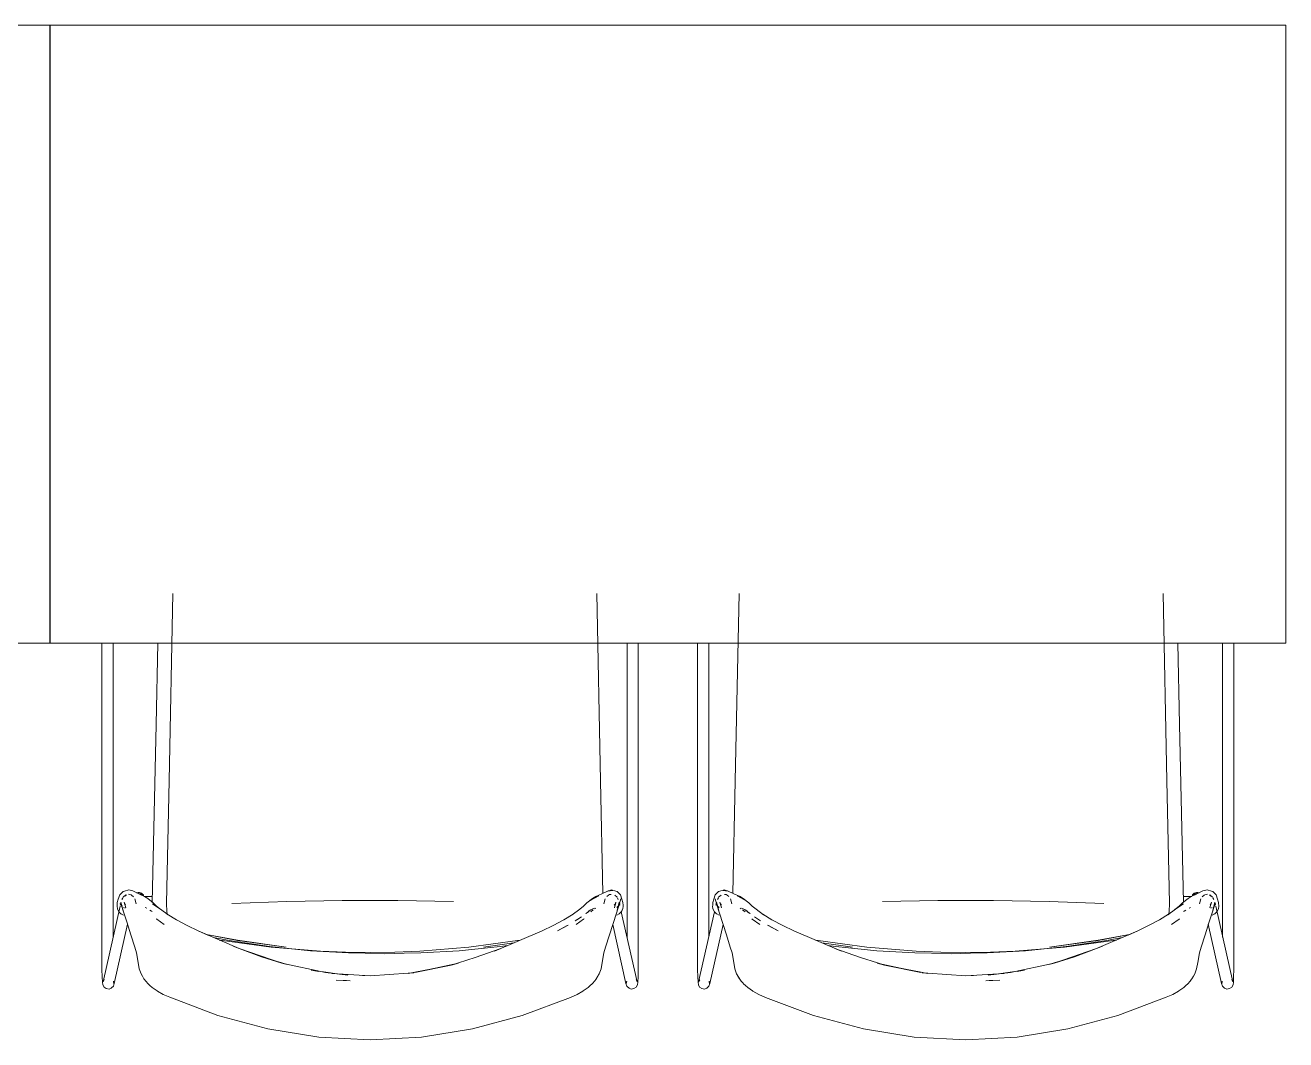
# Model space of a CAD drawing. Header units: millimetres. Extents: x 155927 to 326028, y -36033 to 97293.
# Drawn here: x 207178 to 208402, y 23346 to 24331 of the extents above; entities that cross this region are included whole.
import ezdxf

# ---------------------------------------------------------------- set-up
doc = ezdxf.new("R2010")
doc.units = ezdxf.units.MM
doc.header["$MEASUREMENT"] = 0
doc.layers.add('G-IMPT', color=8, linetype='CONTINUOUS', lineweight=9)
doc.layers.add('I-FURN', color=8, linetype='CONTINUOUS', lineweight=9)

msp = doc.modelspace()

# ---------------------------------------------------------------- linework, layer by layer
at = {"layer": 'G-IMPT'}
for p, q in [((207321, 23779.6), (207317.3, 23597.6)), ((207736.2, 23597.6), (207732.6, 23779.4)), ((207867.2, 23597.6), (207870.9, 23779.4)), ((208282.5, 23779.6), (208286.1, 23597.6)), ((207252.2, 23731.2), (207252.2, 23420.7)), ((207263, 23731.2), (207263, 23445.8)), ((207306.5, 23731.2), (207304.8, 23652.2)), ((207762.1, 23445.8), (207762.1, 23731.2)), ((207773, 23731.2), (207773, 23420.7)), ((207830.5, 23731.2), (207830.5, 23420.7)), ((207841.4, 23445.8), (207841.4, 23731.2)), ((208297, 23731.2), (208298.6, 23652.2)), ((208340.4, 23731.2), (208340.4, 23445.8)), ((208351.3, 23731.2), (208351.3, 23420.7)), ((207301, 23479.3), (207304.8, 23652.2)), ((208302.5, 23479.3), (208298.6, 23652.2)), ((207314.7, 23478.8), (207317.3, 23597.6)), ((207738.7, 23488.2), (207736.2, 23597.6)), ((207864.8, 23488.2), (207867.2, 23597.6)), ((208288.8, 23478.8), (208286.1, 23597.6)), ((207272.6, 23490), (207273.9, 23490.5)), ((207273.9, 23490.5), (207278.1, 23491.7)), ((207282.2, 23490.8), (207278.1, 23491.7)), ((207282.2, 23490.8), (207290.6, 23486.4)), ((207743.7, 23490.7), (207737.7, 23487.7)), ((207747, 23491.7), (207743.3, 23490.4)), ((207748.4, 23491.2), (207743.3, 23490.4)), ((207748.4, 23491.2), (207743.7, 23490.7)), ((207747, 23491.7), (207751.2, 23490.5)), ((207751.2, 23490.5), (207752.5, 23490)), ((207852.3, 23490.5), (207850.9, 23490)), ((207856.5, 23491.7), (207852.3, 23490.5)), ((207855.1, 23491.2), (207860.1, 23490.4)), ((207855.1, 23491.2), (207859.7, 23490.7)), ((207856.5, 23491.7), (207860.1, 23490.4)), ((207859.7, 23490.7), (207865.7, 23487.7)), ((208321.3, 23490.8), (208312.8, 23486.4)), ((208321.3, 23490.8), (208325.3, 23491.7)), ((208329.5, 23490.5), (208325.3, 23491.7)), ((208330.9, 23490), (208329.5, 23490.5)), ((207267, 23479.4), (207266.8, 23475.4)), ((207267, 23479.4), (207268, 23482.7)), ((207269.4, 23486.9), (207268, 23482.7)), ((207269.4, 23486.9), (207272.6, 23490)), ((207270.4, 23478.7), (207270, 23476.7)), ((207271.5, 23475.1), (207270, 23478.3)), ((207271.3, 23476.2), (207270, 23478.3)), ((207272.4, 23472.2), (207270.6, 23479.7)), ((207270.6, 23479.7), (207272.6, 23471.6)), ((207271.6, 23482.2), (207272.4, 23483.9)), ((207272, 23482.7), (207272.4, 23483.9)), ((207275.4, 23486.7), (207272.7, 23484.5)), ((207273.8, 23479.7), (207274.8, 23477.6)), ((207273.8, 23479.7), (207275.4, 23474.1)), ((207275.1, 23477.3), (207274, 23478.4)), ((207274, 23478.4), (207274.8, 23477.6)), ((207274.3, 23485.7), (207275.9, 23486.9)), ((207274.3, 23485.7), (207274.9, 23486.1)), ((207275.9, 23486.9), (207274.9, 23486.1)), ((207277.9, 23487.4), (207278.5, 23487.3)), ((207280.4, 23486.9), (207278.5, 23487.3)), ((207281, 23486.6), (207280.4, 23486.9)), ((207281, 23486.6), (207282.8, 23484.9)), ((207284.2, 23483), (207285.5, 23478.2)), ((207293.5, 23485.2), (207288.6, 23487.4)), ((207288.6, 23487.4), (207290.6, 23486.4)), ((207301.2, 23485.7), (207293.1, 23485.4)), ((207293.5, 23485.2), (207296.6, 23483.3)), ((207293.8, 23485), (207300.1, 23485.3)), ((207293.8, 23485), (207301.2, 23485.3)), ((207296.6, 23483.3), (207302, 23479)), ((207305.2, 23476), (207302, 23479)), ((207315.1, 23470.4), (207314.7, 23478.8)), ((207378.4, 23478.3), (207431.6, 23480.4)), ((207485.5, 23481.4), (207431.6, 23480.4)), ((207485.5, 23481.4), (207539.6, 23481.4)), ((207593.5, 23480.4), (207539.6, 23481.4)), ((207723.1, 23479), (207719.9, 23476)), ((207728.6, 23483.3), (207723.1, 23479)), ((207726.2, 23481.2), (207734.5, 23486)), ((207729.8, 23483.5), (207726.2, 23481.2)), ((207731.7, 23485.2), (207728.6, 23483.3)), ((207729.8, 23483.5), (207734.5, 23486)), ((207731.7, 23485.2), (207737.7, 23487.7)), ((207740.9, 23483.1), (207739.6, 23478.2)), ((207744.1, 23486.6), (207742.5, 23485.1)), ((207744.1, 23486.6), (207745.1, 23487.1)), ((207746.7, 23487.3), (207745.1, 23487.1)), ((207751.1, 23478.4), (207749.6, 23476.9)), ((207751.3, 23479.6), (207749.8, 23474.1)), ((207751.3, 23479.6), (207750.1, 23477.2)), ((207751.1, 23478.4), (207750.1, 23477.2)), ((207750.2, 23486.5), (207752.5, 23484.5)), ((207754.5, 23479.7), (207752.4, 23471.6)), ((207752.5, 23490), (207755.8, 23486.9)), ((207753.2, 23482.7), (207752.7, 23483.9)), ((207752.7, 23483.9), (207753.5, 23482.3)), ((207754.5, 23479.7), (207752.8, 23472.8)), ((207756, 23483), (207753.6, 23475.1)), ((207755.1, 23478.3), (207753.6, 23475.1)), ((207755.1, 23478.3), (207753.8, 23476.2)), ((207756, 23483), (207754.3, 23477.4)), ((207755.1, 23476.7), (207754.7, 23478.6)), ((207757.1, 23482.7), (207755.8, 23486.9)), ((207757.1, 23482.7), (207758.1, 23479.4)), ((207758.1, 23479.4), (207758.3, 23476.7)), ((207845.3, 23479.4), (207845.2, 23476.7)), ((207846.3, 23482.7), (207845.3, 23479.4)), ((207846.3, 23482.7), (207847.7, 23486.9)), ((207847.5, 23483), (207849.1, 23477.4)), ((207847.5, 23483), (207849.9, 23475.1)), ((207850.9, 23490), (207847.7, 23486.9)), ((207848.3, 23476.7), (207848.8, 23478.6)), ((207848.4, 23478.3), (207849.7, 23476.2)), ((207848.4, 23478.3), (207849.9, 23475.1)), ((207849, 23479.7), (207851, 23471.6)), ((207849, 23479.7), (207850.7, 23472.8)), ((207850.8, 23483.9), (207850, 23482.3)), ((207850.3, 23482.7), (207850.8, 23483.9)), ((207853.3, 23486.5), (207851, 23484.5)), ((207852.2, 23479.6), (207853.4, 23477.2)), ((207852.2, 23479.6), (207853.7, 23474.1)), ((207852.4, 23478.4), (207853.4, 23477.2)), ((207852.4, 23478.4), (207853.8, 23476.9)), ((207856.8, 23487.3), (207858.4, 23487.1)), ((207859.3, 23486.6), (207858.4, 23487.1)), ((207859.3, 23486.6), (207861, 23485.1)), ((207862.5, 23483.1), (207863.9, 23478.2)), ((207871.8, 23485.2), (207865.7, 23487.7)), ((207873.6, 23483.5), (207869, 23486)), ((207877.3, 23481.2), (207869, 23486)), ((207871.8, 23485.2), (207874.9, 23483.3)), ((207873.6, 23483.5), (207877.3, 23481.2)), ((207874.9, 23483.3), (207880.3, 23479)), ((207880.3, 23479), (207883.5, 23476)), ((208010, 23480.4), (208063.9, 23481.4)), ((208117.9, 23481.4), (208063.9, 23481.4)), ((208117.9, 23481.4), (208171.8, 23480.4)), ((208225.1, 23478.3), (208171.8, 23480.4)), ((208288.4, 23470.4), (208288.8, 23478.8)), ((208298.3, 23476), (208301.5, 23479)), ((208306.9, 23483.3), (208301.5, 23479)), ((208302.3, 23485.7), (208310.4, 23485.4)), ((208309.6, 23485), (208302.3, 23485.3)), ((208309.6, 23485), (208303.4, 23485.3)), ((208310, 23485.2), (208306.9, 23483.3)), ((208310, 23485.2), (208314.8, 23487.4)), ((208314.8, 23487.4), (208312.8, 23486.4)), ((208319.2, 23483), (208317.9, 23478.2)), ((208322.5, 23486.6), (208320.6, 23484.9)), ((208322.5, 23486.6), (208323, 23486.9)), ((208323, 23486.9), (208325, 23487.3)), ((208325.6, 23487.4), (208325, 23487.3)), ((208329.1, 23485.7), (208327.5, 23486.9)), ((208327.5, 23486.9), (208328.6, 23486.1)), ((208328.1, 23486.7), (208330.7, 23484.5)), ((208329.7, 23479.7), (208328.1, 23474.1)), ((208328.4, 23477.3), (208329.4, 23478.4)), ((208329.1, 23485.7), (208328.6, 23486.1)), ((208329.7, 23479.7), (208328.7, 23477.6)), ((208329.4, 23478.4), (208328.7, 23477.6)), ((208332.8, 23479.7), (208330.8, 23471.6)), ((208334.1, 23486.9), (208330.9, 23490)), ((208331.5, 23482.7), (208331, 23483.9)), ((208331.8, 23482.2), (208331, 23483.9)), ((208331.1, 23472.2), (208332.8, 23479.7)), ((208331.9, 23475.1), (208333.4, 23478.3)), ((208332.1, 23476.2), (208333.4, 23478.3)), ((208333, 23478.7), (208333.5, 23476.7)), ((208334.1, 23486.9), (208335.5, 23482.7)), ((208336.5, 23479.4), (208335.5, 23482.7)), ((208336.5, 23479.4), (208336.7, 23475.4)), ((207269.8, 23475.9), (207253.2, 23402.3)), ((207267.1, 23473.7), (207266.8, 23475.4)), ((207267.1, 23473.7), (207267.1, 23473.4)), ((207267.1, 23473.4), (207268.5, 23470.5)), ((207268.7, 23470.3), (207268.5, 23470.5)), ((207268.7, 23470.3), (207270.6, 23468.4)), ((207273.1, 23467.2), (207270.6, 23468.4)), ((207270.8, 23468.3), (207270.6, 23468.4)), ((207273.2, 23467.2), (207270.6, 23468.4)), ((207271.5, 23475.1), (207270.8, 23477.4)), ((207270.8, 23477.4), (207272.6, 23471.6)), ((207270.8, 23468.3), (207273.2, 23467.2)), ((207271.3, 23476.2), (207271.7, 23475.9)), ((207272.4, 23472.2), (207276.2, 23460.5)), ((207273.1, 23467.2), (207273.2, 23467.2)), ((207274.6, 23473.8), (207273.2, 23474.6)), ((207275.1, 23477.3), (207274.4, 23477.9)), ((207295.6, 23473.8), (207294.2, 23474.4)), ((207298.8, 23472.1), (207300.4, 23471)), ((207301, 23470.7), (207300.4, 23471)), ((207301.2, 23478.1), (207308.9, 23473)), ((207301.2, 23478.1), (207309.4, 23472.5)), ((207305.2, 23476), (207309.4, 23472.5)), ((207308.9, 23473), (207316.3, 23467.6)), ((207315.8, 23467.5), (207315.1, 23470.4)), ((207324.5, 23462.7), (207315.5, 23468.1)), ((207316.3, 23467.6), (207315.5, 23468.1)), ((207709.6, 23468.1), (207700.6, 23462.7)), ((207716.2, 23473), (207708.8, 23467.6)), ((207709.6, 23468.1), (207708.8, 23467.6)), ((207716.2, 23473), (207719.9, 23476)), ((207725.1, 23470.8), (207722, 23468.7)), ((207722.6, 23469.1), (207722, 23468.7)), ((207722.6, 23469.1), (207725.1, 23470.8)), ((207726.9, 23472.4), (207724.2, 23470.7)), ((207724.7, 23471), (207724.2, 23470.7)), ((207726.9, 23472.4), (207724.7, 23471)), ((207730.1, 23474), (207726.3, 23472.1)), ((207726.9, 23472.4), (207726.3, 23472.1)), ((207729.2, 23472.3), (207726.8, 23470.2)), ((207726.9, 23472.4), (207730.1, 23474)), ((207730.4, 23473.2), (207731.6, 23473.9)), ((207745, 23448), (207751.8, 23469.1)), ((207749.6, 23476.9), (207750.7, 23477.8)), ((207754.3, 23477.4), (207751.8, 23469.1)), ((207753.8, 23476.2), (207752, 23474.6)), ((207752.1, 23467.2), (207752, 23467.2)), ((207752.1, 23467.2), (207754.3, 23468.3)), ((207752.4, 23471.6), (207752.8, 23472.8)), ((207754.3, 23468.3), (207754.5, 23468.4)), ((207756.6, 23470.5), (207754.5, 23468.4)), ((207754.8, 23468.7), (207756.6, 23470.5)), ((207754.8, 23468.7), (207756.4, 23470.3)), ((207758.1, 23473.7), (207756.4, 23470.3)), ((207756.4, 23470.3), (207758, 23473.4)), ((207756.4, 23470.3), (207756.6, 23470.5)), ((207771.9, 23402.3), (207756.5, 23470.5)), ((207758.1, 23473.7), (207756.6, 23470.5)), ((207758.1, 23473.7), (207758, 23473.4)), ((207758.1, 23473.7), (207758.4, 23475.4)), ((207758.3, 23476.7), (207758.4, 23475.4)), ((207831.6, 23402.3), (207846.9, 23470.5)), ((207845.2, 23476.7), (207845.1, 23475.4)), ((207845.4, 23473.7), (207845.1, 23475.4)), ((207845.4, 23473.7), (207847.1, 23470.3)), ((207845.4, 23473.7), (207845.5, 23473.4)), ((207845.4, 23473.7), (207846.9, 23470.5)), ((207847.1, 23470.3), (207845.5, 23473.4)), ((207848.7, 23468.7), (207846.9, 23470.5)), ((207847.1, 23470.3), (207846.9, 23470.5)), ((207846.9, 23470.5), (207849, 23468.4)), ((207848.7, 23468.7), (207847.1, 23470.3)), ((207849.2, 23468.3), (207849, 23468.4)), ((207849.1, 23477.4), (207851.7, 23469.1)), ((207851.4, 23467.2), (207849.2, 23468.3)), ((207849.7, 23476.2), (207851.5, 23474.6)), ((207851, 23471.6), (207850.7, 23472.8)), ((207851.4, 23467.2), (207851.5, 23467.2)), ((207858.5, 23448), (207851.7, 23469.1)), ((207853.8, 23476.9), (207852.8, 23477.8)), ((207873, 23473.2), (207871.8, 23473.9)), ((207876.6, 23472.4), (207873.4, 23474)), ((207873.4, 23474), (207877.1, 23472.1)), ((207874.2, 23472.3), (207876.6, 23470.2)), ((207876.6, 23472.4), (207877.1, 23472.1)), ((207876.6, 23472.4), (207878.7, 23471)), ((207876.6, 23472.4), (207879.3, 23470.7)), ((207880.9, 23469.1), (207878.4, 23470.8)), ((207878.4, 23470.8), (207881.5, 23468.7)), ((207878.7, 23471), (207879.3, 23470.7)), ((207880.9, 23469.1), (207881.5, 23468.7)), ((207887.3, 23473), (207883.5, 23476)), ((207887.3, 23473), (207894.6, 23467.6)), ((207893.9, 23468.1), (207894.6, 23467.6)), ((207893.9, 23468.1), (207902.8, 23462.7)), ((208279, 23462.7), (208287.9, 23468.1)), ((208294.5, 23473), (208287.2, 23467.6)), ((208287.2, 23467.6), (208287.9, 23468.1)), ((208287.7, 23467.5), (208288.4, 23470.4)), ((208302.3, 23478.1), (208294, 23472.5)), ((208298.3, 23476), (208294, 23472.5)), ((208302.3, 23478.1), (208294.5, 23473)), ((208302.5, 23470.7), (208303.1, 23471)), ((208304.7, 23472.1), (208303.1, 23471)), ((208307.9, 23473.8), (208309.3, 23474.4)), ((208331.1, 23472.2), (208327.2, 23460.5)), ((208328.4, 23477.3), (208329.1, 23477.9)), ((208328.9, 23473.8), (208330.3, 23474.6)), ((208330.3, 23467.2), (208332.8, 23468.4)), ((208332.6, 23468.3), (208330.3, 23467.2)), ((208330.4, 23467.2), (208330.3, 23467.2)), ((208330.4, 23467.2), (208332.8, 23468.4)), ((208332.7, 23477.4), (208330.8, 23471.6)), ((208332.1, 23476.2), (208331.8, 23475.9)), ((208331.9, 23475.1), (208332.7, 23477.4)), ((208332.6, 23468.3), (208332.8, 23468.4)), ((208334.7, 23470.3), (208332.8, 23468.4)), ((208333.7, 23475.9), (208350.2, 23402.3)), ((208334.7, 23470.3), (208334.9, 23470.5)), ((208336.3, 23473.4), (208334.9, 23470.5)), ((208336.4, 23473.7), (208336.3, 23473.4)), ((208336.4, 23473.7), (208336.7, 23475.4)), ((207264.1, 23400.7), (207277, 23458.3)), ((207276.2, 23460.5), (207280.1, 23448)), ((207304.9, 23463.7), (207305.4, 23463.3)), ((207305.4, 23463.3), (207312.7, 23458)), ((207334.9, 23457.2), (207324.5, 23462.7)), ((207334.9, 23457.2), (207345.5, 23452)), ((207679.6, 23452), (207690.2, 23457.2)), ((207690.2, 23457.2), (207700.6, 23462.7)), ((207705, 23457.5), (207694.6, 23452)), ((207694.6, 23452), (207704, 23457)), ((207705, 23457.5), (207704, 23457)), ((207717.8, 23465.5), (207711.8, 23461.5)), ((207711.8, 23461.5), (207713.8, 23462.8)), ((207712.5, 23458), (207719.8, 23463.3)), ((207717.8, 23465.5), (207713.8, 23462.8)), ((207720.3, 23463.7), (207719.8, 23463.3)), ((207748.2, 23458.1), (207761, 23400.7)), ((207855.3, 23458.1), (207842.4, 23400.7)), ((207883.2, 23463.7), (207883.7, 23463.3)), ((207891, 23458), (207883.7, 23463.3)), ((207885.7, 23465.5), (207891.6, 23461.5)), ((207885.7, 23465.5), (207889.7, 23462.8)), ((207891.6, 23461.5), (207889.7, 23462.8)), ((207898.5, 23457.5), (207908.9, 23452)), ((207898.5, 23457.5), (207899.4, 23457)), ((207908.9, 23452), (207899.4, 23457)), ((207913.3, 23457.2), (207902.8, 23462.7)), ((207923.9, 23452), (207913.3, 23457.2)), ((208268.5, 23457.2), (208257.9, 23452)), ((208268.5, 23457.2), (208279, 23462.7)), ((208298.1, 23463.3), (208290.8, 23458)), ((208298.6, 23463.7), (208298.1, 23463.3)), ((208327.2, 23460.5), (208323.3, 23448)), ((208339.4, 23400.7), (208326.5, 23458.3)), ((207280.1, 23448), (207284, 23436)), ((207354.9, 23447.8), (207345.5, 23452)), ((207354.9, 23447.8), (207345.5, 23451.9)), ((207385.5, 23434.7), (207345.5, 23451.9)), ((207383.9, 23442.6), (207353.6, 23448.4)), ((207353.6, 23448.4), (207383.7, 23442.7)), ((207375.7, 23442.5), (207360.6, 23445.4)), ((207369.3, 23442.4), (207366.1, 23443)), ((207416.6, 23436), (207369.3, 23442.4)), ((207375.7, 23442.5), (207414.8, 23436.6)), ((207431, 23436.2), (207383.7, 23442.7)), ((207383.9, 23442.6), (207431, 23436.2)), ((207608.5, 23436), (207655.8, 23442.4)), ((207679.6, 23452), (207633.2, 23432.1)), ((207655.8, 23442.4), (207658.4, 23442.9)), ((207741.2, 23436), (207745, 23448)), ((207862.3, 23436), (207858.5, 23448)), ((207923.9, 23452), (207970.3, 23432.1)), ((207947.7, 23442.4), (207945, 23442.9)), ((207995, 23436), (207947.7, 23442.4)), ((208172.4, 23436.2), (208219.7, 23442.7)), ((208219.6, 23442.6), (208172.4, 23436.2)), ((208186.8, 23436), (208234.1, 23442.4)), ((208227.8, 23442.5), (208188.6, 23436.6)), ((208218, 23434.7), (208258, 23451.9)), ((208219.6, 23442.6), (208249.9, 23448.4)), ((208249.9, 23448.4), (208219.7, 23442.7)), ((208227.8, 23442.5), (208242.9, 23445.4)), ((208234.1, 23442.4), (208237.3, 23443)), ((208248.6, 23447.8), (208257.9, 23452)), ((208248.6, 23447.8), (208258, 23451.9)), ((208323.3, 23448), (208319.5, 23436)), ((207285.7, 23430.4), (207284, 23436)), ((207287.3, 23421.2), (207285.7, 23430.4)), ((207379.7, 23436.9), (207385.5, 23434.7)), ((207379.7, 23436.9), (207385.5, 23434.7)), ((207385.5, 23434.7), (207426.7, 23420.6)), ((207385.5, 23434.7), (207407, 23426.7)), ((207385.5, 23434.7), (207407, 23426.7)), ((207414.8, 23436.6), (207454.6, 23432.5)), ((207464.4, 23432.2), (207416.6, 23436)), ((207454.6, 23432.5), (207491.7, 23430.4)), ((207464.4, 23432.2), (207488.5, 23431.2)), ((207488.5, 23431.2), (207512.6, 23430.9)), ((207491.7, 23430.4), (207507.9, 23430.1)), ((207507.9, 23430.1), (207526.8, 23429.7)), ((207512.6, 23430.9), (207536.6, 23431.3)), ((207545.6, 23430.1), (207526.8, 23429.7)), ((207560.7, 23432.2), (207536.6, 23431.3)), ((207545.6, 23430.1), (207561.9, 23430.4)), ((207608.5, 23436), (207560.7, 23432.2)), ((207599, 23432.5), (207561.9, 23430.4)), ((207599, 23432.5), (207638.7, 23436.6)), ((207614.6, 23426.1), (207639.6, 23434.7)), ((207652.2, 23440.3), (207622.6, 23436.2)), ((207652.2, 23440.3), (207622.6, 23436.2)), ((207639.6, 23434.7), (207633.2, 23432.1)), ((207646.4, 23437.8), (207638.7, 23436.6)), ((207739.5, 23430.4), (207737.9, 23421.2)), ((207739.5, 23430.4), (207741.2, 23436)), ((207864, 23430.4), (207862.3, 23436)), ((207864, 23430.4), (207865.6, 23421.2)), ((207951.2, 23440.3), (207980.9, 23436.2)), ((207951.3, 23440.3), (207980.9, 23436.2)), ((207957.1, 23437.8), (207964.7, 23436.6)), ((207988.9, 23426.1), (207963.8, 23434.7)), ((207963.8, 23434.7), (207970.3, 23432.1)), ((208004.5, 23432.5), (207964.7, 23436.6)), ((207995, 23436), (208042.8, 23432.2)), ((208004.5, 23432.5), (208041.5, 23430.4)), ((208057.8, 23430.1), (208041.5, 23430.4)), ((208042.8, 23432.2), (208066.8, 23431.3)), ((208057.8, 23430.1), (208076.7, 23429.7)), ((208090.9, 23430.9), (208066.8, 23431.3)), ((208095.5, 23430.1), (208076.7, 23429.7)), ((208115, 23431.2), (208090.9, 23430.9)), ((208111.8, 23430.4), (208095.5, 23430.1)), ((208148.9, 23432.5), (208111.8, 23430.4)), ((208139, 23432.2), (208115, 23431.2)), ((208139, 23432.2), (208186.8, 23436)), ((208188.6, 23436.6), (208148.9, 23432.5)), ((208218, 23434.7), (208176.8, 23420.6)), ((208218, 23434.7), (208196.5, 23426.7)), ((208218, 23434.7), (208196.5, 23426.7)), ((208223.7, 23436.9), (208218, 23434.7)), ((208223.7, 23436.9), (208218, 23434.7)), ((208316.2, 23421.2), (208317.8, 23430.4)), ((208317.8, 23430.4), (208319.5, 23436)), ((207252.2, 23414.5), (207252.2, 23420.7)), ((207287.3, 23421.2), (207288.4, 23415.1)), ((207426.7, 23420.6), (207407, 23426.7)), ((207407, 23426.7), (207426.7, 23420.7)), ((207431.9, 23419.2), (207426.7, 23420.7)), ((207469.2, 23411.3), (207426.7, 23420.6)), ((207426.7, 23420.6), (207431.9, 23419.2)), ((207598.5, 23420.6), (207555.9, 23411.3)), ((207555.9, 23411.7), (207591.4, 23418.7)), ((207591.4, 23418.7), (207555.9, 23411.3)), ((207591.4, 23418.7), (207598.4, 23420.9)), ((207598.5, 23420.6), (207591.4, 23418.7)), ((207614.6, 23426.1), (207598.4, 23420.9)), ((207737.9, 23421.2), (207736.8, 23415.1)), ((207773, 23420.7), (207772.9, 23414.5)), ((207830.5, 23420.7), (207830.5, 23414.5)), ((207865.6, 23421.2), (207866.7, 23415.1)), ((207988.9, 23426.1), (208005.1, 23420.9)), ((208005, 23420.6), (208012.1, 23418.7)), ((208005, 23420.6), (208047.5, 23411.3)), ((208012.1, 23418.7), (208005.1, 23420.9)), ((208047.6, 23411.7), (208012.1, 23418.7)), ((208012.1, 23418.7), (208047.5, 23411.3)), ((208134.3, 23411.3), (208176.8, 23420.6)), ((208171.6, 23419.2), (208176.8, 23420.7)), ((208176.8, 23420.6), (208171.6, 23419.2)), ((208176.8, 23420.6), (208196.5, 23426.7)), ((208196.5, 23426.7), (208176.8, 23420.7)), ((208316.2, 23421.2), (208315.1, 23415.1)), ((208351.3, 23414.5), (208351.3, 23420.7)), ((207252.2, 23414.5), (207252.4, 23407.3)), ((207252.4, 23407.3), (207252.6, 23402)), ((207290.2, 23410.2), (207288.4, 23415.1)), ((207290.2, 23410.2), (207291.4, 23407.9)), ((207292.9, 23405.4), (207291.4, 23407.9)), ((207293.1, 23404.9), (207292.9, 23405.4)), ((207293.1, 23404.9), (207294.7, 23403)), ((207455.4, 23413.8), (207462.5, 23412.5)), ((207455.4, 23413.8), (207469.5, 23411.7)), ((207469.2, 23411.3), (207490.8, 23408.9)), ((207469.2, 23411.3), (207480.5, 23410)), ((207469.5, 23411.7), (207480.5, 23410)), ((207512.6, 23408.3), (207475.6, 23410.6)), ((207475.6, 23410.6), (207480.5, 23410)), ((207490.8, 23408.9), (207480.5, 23410)), ((207512.6, 23408.3), (207505.1, 23408.4)), ((207512.6, 23408.3), (207505.1, 23408.4)), ((207549.5, 23410.8), (207512.6, 23408.3)), ((207549.5, 23410.6), (207555.9, 23411.7)), ((207549.5, 23410.8), (207554.9, 23411.2)), ((207549.5, 23410.6), (207553, 23411)), ((207732, 23404.9), (207730.5, 23403)), ((207732, 23404.9), (207735, 23410.2)), ((207734.4, 23409.2), (207732, 23404.9)), ((207732, 23404.9), (207732.2, 23405.4)), ((207732.2, 23405.4), (207733.8, 23407.9)), ((207733.8, 23407.9), (207735, 23410.2)), ((207734.4, 23409.2), (207735, 23410.2)), ((207736.8, 23415.1), (207735, 23410.2)), ((207772.5, 23402), (207772.8, 23407.3)), ((207772.8, 23407.3), (207772.9, 23414.5)), ((207830.7, 23407.3), (207830.5, 23414.5)), ((207831, 23402), (207830.7, 23407.3)), ((207866.7, 23415.1), (207868.5, 23410.2)), ((207869.1, 23409.2), (207868.5, 23410.2)), ((207871.5, 23404.9), (207868.5, 23410.2)), ((207869.7, 23407.9), (207868.5, 23410.2)), ((207869.1, 23409.2), (207871.5, 23404.9)), ((207871.2, 23405.4), (207869.7, 23407.9)), ((207871.5, 23404.9), (207871.2, 23405.4)), ((207871.5, 23404.9), (207873, 23403)), ((208053.9, 23410.6), (208047.6, 23411.7)), ((208054, 23410.8), (208048.6, 23411.2)), ((208053.9, 23410.6), (208050.5, 23411)), ((208054, 23410.8), (208090.9, 23408.3)), ((208090.9, 23408.3), (208127.9, 23410.6)), ((208090.9, 23408.3), (208098.4, 23408.4)), ((208090.9, 23408.3), (208098.4, 23408.4)), ((208134.3, 23411.3), (208112.7, 23408.9)), ((208112.7, 23408.9), (208122.9, 23410)), ((208134, 23411.7), (208122.9, 23410)), ((208134.3, 23411.3), (208122.9, 23410)), ((208127.9, 23410.6), (208122.9, 23410)), ((208148.1, 23413.8), (208134, 23411.7)), ((208148.1, 23413.8), (208140.9, 23412.5)), ((208310.3, 23404.9), (208308.8, 23403)), ((208310.3, 23404.9), (208310.6, 23405.4)), ((208310.6, 23405.4), (208312.1, 23407.9)), ((208313.3, 23410.2), (208312.1, 23407.9)), ((208313.3, 23410.2), (208315.1, 23415.1)), ((208351.1, 23407.3), (208350.8, 23402)), ((208351.3, 23414.5), (208351.1, 23407.3)), ((207252.6, 23402), (207253, 23399.6)), ((207253, 23399.6), (207254.2, 23397.3)), ((207253.2, 23402.3), (207254.3, 23404.5)), ((207254.1, 23404.2), (207254.3, 23404.5)), ((207254.2, 23397.3), (207256.3, 23395.8)), ((207259, 23395.4), (207256.3, 23395.8)), ((207259, 23395.4), (207261.1, 23396.1)), ((207261.4, 23396.5), (207261.1, 23396.1)), ((207261.4, 23396.5), (207263.3, 23398.2)), ((207263.3, 23398.2), (207263, 23397.9)), ((207264.1, 23400.7), (207263.3, 23398.2)), ((207263.4, 23403.1), (207263.8, 23400.5)), ((207263.5, 23402.8), (207263.8, 23400.5)), ((207294.7, 23403), (207296.9, 23400.5)), ((207296.9, 23400.5), (207298.7, 23398.7)), ((207300.8, 23397), (207298.7, 23398.7)), ((207305.7, 23393.6), (207300.8, 23397)), ((207305.7, 23393.6), (207306, 23393.4)), ((207311.6, 23390.2), (207306, 23393.4)), ((207489.7, 23403.6), (207479.5, 23404.1)), ((207479.5, 23404.1), (207493.1, 23403.4)), ((207719.1, 23393.4), (207713.5, 23390.2)), ((207719.1, 23393.4), (207719.4, 23393.6)), ((207724.3, 23397), (207719.4, 23393.6)), ((207724.3, 23397), (207726.4, 23398.7)), ((207728.2, 23400.5), (207726.4, 23398.7)), ((207728.2, 23400.5), (207728.7, 23401.1)), ((207730.5, 23403), (207728.7, 23401.1)), ((207761, 23400.7), (207761.8, 23398.2)), ((207761.8, 23403.1), (207761.3, 23400.5)), ((207761.6, 23402.8), (207761.3, 23400.5)), ((207761.8, 23398.2), (207762.1, 23397.9)), ((207764, 23396.1), (207762.1, 23397.9)), ((207764, 23396.1), (207766.1, 23395.4)), ((207768.8, 23395.8), (207766.1, 23395.4)), ((207770.9, 23397.3), (207768.8, 23395.8)), ((207771.9, 23402.3), (207770.9, 23404.4)), ((207770.9, 23404.4), (207771.1, 23404.2)), ((207772.1, 23399.6), (207770.9, 23397.3)), ((207772.1, 23399.6), (207772.5, 23402)), ((207831.3, 23399.6), (207831, 23402)), ((207831.3, 23399.6), (207832.5, 23397.3)), ((207831.6, 23402.3), (207832.6, 23404.4)), ((207832.6, 23404.4), (207832.4, 23404.2)), ((207832.5, 23397.3), (207834.7, 23395.8)), ((207834.7, 23395.8), (207837.3, 23395.4)), ((207839.5, 23396.1), (207837.3, 23395.4)), ((207839.5, 23396.1), (207841.3, 23397.9)), ((207841.6, 23398.2), (207841.3, 23397.9)), ((207842.4, 23400.7), (207841.6, 23398.2)), ((207841.7, 23403.1), (207842.2, 23400.5)), ((207841.8, 23402.8), (207842.2, 23400.5)), ((207873, 23403), (207874.7, 23401.1)), ((207875.2, 23400.5), (207874.7, 23401.1)), ((207875.2, 23400.5), (207877.1, 23398.7)), ((207879.2, 23397), (207877.1, 23398.7)), ((207879.2, 23397), (207884, 23393.6)), ((207884.3, 23393.4), (207884, 23393.6)), ((207884.3, 23393.4), (207889.9, 23390.2)), ((208124, 23404.1), (208110.4, 23403.4)), ((208113.8, 23403.6), (208124, 23404.1)), ((208291.9, 23390.2), (208297.5, 23393.4)), ((208297.8, 23393.6), (208297.5, 23393.4)), ((208297.8, 23393.6), (208302.6, 23397)), ((208302.6, 23397), (208304.7, 23398.7)), ((208306.6, 23400.5), (208304.7, 23398.7)), ((208308.8, 23403), (208306.6, 23400.5)), ((208339.4, 23400.7), (208340.2, 23398.2)), ((208340.1, 23403.1), (208339.6, 23400.5)), ((208340, 23402.8), (208339.6, 23400.5)), ((208342, 23396.5), (208340.2, 23398.2)), ((208340.2, 23398.2), (208340.5, 23397.9)), ((208342, 23396.5), (208342.3, 23396.1)), ((208344.5, 23395.4), (208342.3, 23396.1)), ((208344.5, 23395.4), (208347.1, 23395.8)), ((208349.3, 23397.3), (208347.1, 23395.8)), ((208350.2, 23402.3), (208349.2, 23404.5)), ((208349.4, 23404.2), (208349.2, 23404.5)), ((208350.5, 23399.6), (208349.3, 23397.3)), ((208350.8, 23402), (208350.5, 23399.6)), ((207318, 23387.4), (207311.6, 23390.2)), ((207364.8, 23369.8), (207318, 23387.4)), ((207660.3, 23369.8), (207707, 23387.3)), ((207707, 23387.3), (207713.5, 23390.2)), ((207896.4, 23387.3), (207889.9, 23390.2)), ((207943.2, 23369.8), (207896.4, 23387.3)), ((208238.6, 23369.8), (208285.5, 23387.4)), ((208285.5, 23387.4), (208291.9, 23390.2)), ((207413.3, 23356.8), (207364.8, 23369.8)), ((207660.3, 23369.8), (207611.9, 23356.8)), ((207943.2, 23369.8), (207991.6, 23356.8)), ((208190.2, 23356.8), (208238.6, 23369.8)), ((207413.3, 23356.8), (207462.7, 23348.7)), ((207611.9, 23356.8), (207562.5, 23348.7)), ((207991.6, 23356.8), (208041, 23348.7)), ((208190.2, 23356.8), (208140.8, 23348.7)), ((207512.6, 23346.1), (207462.7, 23348.7)), ((207512.6, 23346.1), (207562.5, 23348.7)), ((208090.9, 23346.1), (208041, 23348.7)), ((208090.9, 23346.1), (208140.8, 23348.7))]:
    msp.add_line(p, q, dxfattribs=at)
at = {"layer": 'I-FURN'}
for p, q in [((207201.9, 24331.2), (206001.8, 24331.2)), ((208401.7, 24331.2), (207201.6, 24331.2)), ((207201.6, 24331.2), (207201.6, 23731.2)), ((207201.9, 23731.2), (207201.9, 24331.2)), ((208401.7, 23731.2), (208401.7, 24331.2)), ((206001.8, 23731.2), (207201.9, 23731.2)), ((207201.6, 23731.2), (208401.7, 23731.2)), ((207285.7, 23488.7), (207287.3, 23489.2)), ((207287.3, 23489.2), (207288.5, 23489.2)), ((207292.4, 23486.7), (207287.3, 23489.2)), ((207287.3, 23489.2), (207291.6, 23487.6)), ((207287.3, 23489.2), (207289.6, 23488.9)), ((207287.3, 23489.2), (207290.6, 23488.4)), ((207288.5, 23489.2), (207289.6, 23488.9)), ((207292.4, 23486.7), (207288.6, 23487.4)), ((207289.6, 23488.9), (207290.6, 23488.4)), ((207292.4, 23486.7), (207289.8, 23486.9)), ((207292.4, 23486.7), (207290.3, 23486.7)), ((207291.6, 23487.6), (207290.6, 23488.4)), ((207292.4, 23486.7), (207290.7, 23486.5)), ((207292.4, 23486.7), (207290.9, 23486.4)), ((207292.4, 23486.7), (207291.6, 23487.6)), ((207292.4, 23486.7), (207292.6, 23485.5)), ((208311.1, 23486.7), (208310.9, 23485.5)), ((208311.1, 23486.7), (208316.2, 23489.2)), ((208311.1, 23486.7), (208311.9, 23487.6)), ((208311.1, 23486.7), (208314.9, 23487.4)), ((208311.1, 23486.7), (208313.7, 23486.9)), ((208311.1, 23486.7), (208312.5, 23486.4)), ((208311.1, 23486.7), (208313.1, 23486.7)), ((208311.1, 23486.7), (208312.8, 23486.5)), ((208316.2, 23489.2), (208311.9, 23487.6)), ((208311.9, 23487.6), (208312.8, 23488.4)), ((208316.2, 23489.2), (208312.8, 23488.4)), ((208313.9, 23488.9), (208312.8, 23488.4)), ((208315, 23489.2), (208313.9, 23488.9)), ((208316.2, 23489.2), (208313.9, 23488.9)), ((208316.2, 23489.2), (208315, 23489.2)), ((208317.7, 23488.7), (208316.2, 23489.2))]:
    msp.add_line(p, q, dxfattribs=at)

doc.saveas('drawing.dxf')
